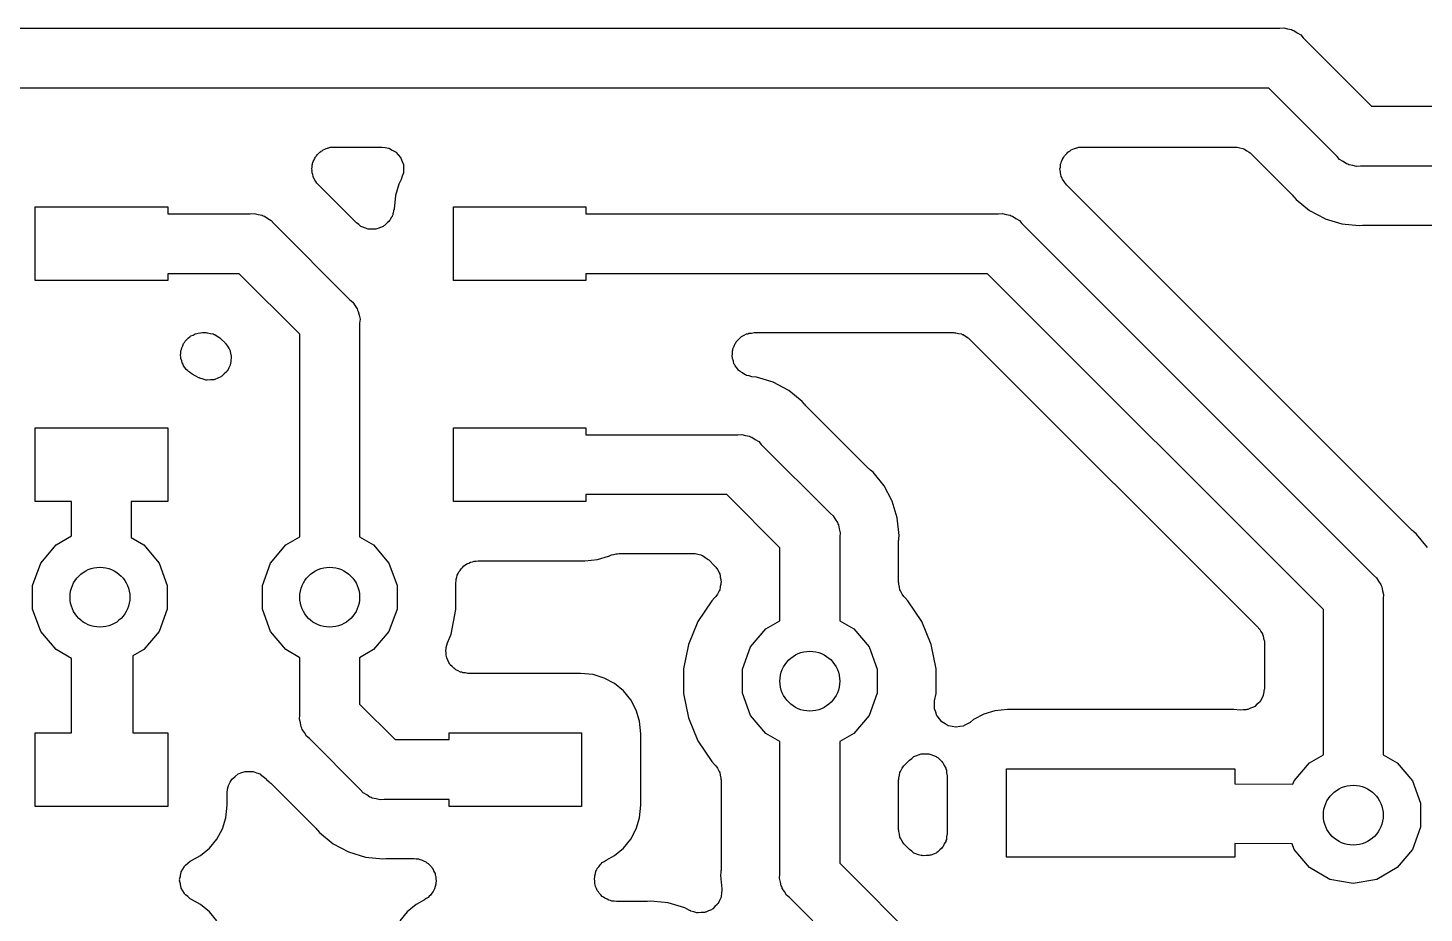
# Model space of a CAD drawing. Extents: x 91 to 190.2, y -113.9 to -59.9.
# Drawn here: x 145.71 to 155.19, y -79.56 to -73.55 of the extents above; entities that cross this region are included whole.
import ezdxf

# ---------------------------------------------------------------- set-up
doc = ezdxf.new("R2010")
doc.units = 0
doc.header["$MEASUREMENT"] = 0
doc.layers.add('BLACK', color=7, linetype='CONTINUOUS')

msp = doc.modelspace()

# ---------------------------------------------------------------- linework, layer by layer
at = {"layer": 'BLACK', "linetype": 'CONTINUOUS'}
for p, q in [((143.259, -73.5568), (154.211, -73.5568)), ((154.211, -73.5568), (154.238, -73.5545)), ((154.238, -73.5545), (154.264, -73.5614)), ((154.264, -73.5614), (154.291, -73.5661)), ((154.291, -73.5661), (154.298, -73.5706)), ((154.298, -73.5706), (154.307, -73.573)), ((154.307, -73.573), (154.329, -73.5885)), ((154.329, -73.5885), (154.353, -73.6019)), ((154.353, -73.6019), (154.37, -73.6226)), ((154.37, -73.6226), (154.834, -74.0868)), ((154.136, -73.9632), (143.334, -73.9632)), ((154.6, -74.4274), (154.136, -73.9632)), ((154.834, -74.0868), (156.267, -74.0868)), ((147.675, -74.4156), (147.684, -74.4078)), ((147.684, -74.4078), (147.692, -74.3983)), ((147.692, -74.3983), (147.699, -74.394)), ((147.699, -74.394), (147.703, -74.3907)), ((147.703, -74.3907), (147.708, -74.3884)), ((147.708, -74.3884), (147.715, -74.3825)), ((147.715, -74.3825), (147.726, -74.3784)), ((147.726, -74.3784), (147.737, -74.3722)), ((147.737, -74.3722), (147.745, -74.3708)), ((147.745, -74.3708), (147.75, -74.3687)), ((147.75, -74.3687), (147.755, -74.3682)), ((147.755, -74.3682), (147.764, -74.3652)), ((147.764, -74.3652), (147.776, -74.3653)), ((147.776, -74.3653), (147.788, -74.3632)), ((147.788, -74.3632), (148.114, -74.3632)), ((148.114, -74.3632), (148.137, -74.3673)), ((148.137, -74.3673), (148.16, -74.3706)), ((148.16, -74.3706), (148.162, -74.3718)), ((148.162, -74.3718), (148.165, -74.3722)), ((148.165, -74.3722), (148.185, -74.3841)), ((148.185, -74.3841), (148.206, -74.3952)), ((148.206, -74.3952), (148.208, -74.397)), ((148.208, -74.397), (148.21, -74.3983)), ((148.21, -74.3983), (148.225, -74.4164)), ((152.755, -74.4156), (152.764, -74.4078)), ((152.764, -74.4078), (152.772, -74.3983)), ((152.772, -74.3983), (152.779, -74.394)), ((152.779, -74.394), (152.783, -74.3907)), ((152.783, -74.3907), (152.788, -74.3884)), ((152.788, -74.3884), (152.795, -74.3825)), ((152.795, -74.3825), (152.806, -74.3784)), ((152.806, -74.3784), (152.817, -74.3722)), ((152.817, -74.3722), (152.825, -74.3708)), ((152.825, -74.3708), (152.83, -74.3687)), ((152.83, -74.3687), (152.835, -74.3682)), ((152.835, -74.3682), (152.844, -74.3652)), ((152.844, -74.3652), (152.856, -74.3653)), ((152.856, -74.3653), (152.868, -74.3632)), ((152.868, -74.3632), (153.908, -74.3632)), ((153.908, -74.3632), (153.915, -74.3643)), ((153.915, -74.3643), (153.921, -74.3638)), ((153.921, -74.3638), (153.94, -74.3688)), ((153.94, -74.3688), (153.959, -74.3722)), ((153.959, -74.3722), (153.965, -74.3755)), ((153.965, -74.3755), (153.971, -74.3773)), ((153.971, -74.3773), (153.987, -74.3885)), ((153.987, -74.3885), (154.004, -74.3983)), ((154.004, -74.3983), (154.009, -74.4033)), ((154.009, -74.4033), (154.014, -74.4071)), ((154.014, -74.4071), (154.297, -74.6904)), ((147.638, -74.5116), (147.641, -74.4995)), ((147.641, -74.4872), (147.643, -74.4797)), ((147.641, -74.4995), (147.641, -74.4872)), ((147.643, -74.4797), (147.644, -74.4748)), ((147.644, -74.4748), (147.646, -74.4694)), ((147.646, -74.4694), (147.648, -74.4604)), ((147.648, -74.4604), (147.654, -74.4498)), ((147.654, -74.4498), (147.659, -74.4382)), ((147.659, -74.4382), (147.664, -74.4318)), ((147.664, -74.4318), (147.666, -74.4275)), ((147.666, -74.4275), (147.67, -74.4236)), ((147.67, -74.4236), (147.675, -74.4156)), ((148.225, -74.4164), (148.241, -74.434)), ((148.241, -74.434), (148.242, -74.4363)), ((148.242, -74.4363), (148.244, -74.4382)), ((148.244, -74.4382), (148.252, -74.4604)), ((148.252, -74.4604), (148.26, -74.4823)), ((148.26, -74.4823), (148.26, -74.4848)), ((148.26, -74.4848), (148.261, -74.4872)), ((148.261, -74.4872), (148.261, -74.5108)), ((152.718, -74.5117), (152.721, -74.4995)), ((152.721, -74.4872), (152.723, -74.4797)), ((152.721, -74.4995), (152.721, -74.4872)), ((152.723, -74.4797), (152.724, -74.4748)), ((152.724, -74.4748), (152.726, -74.4695)), ((152.726, -74.4695), (152.728, -74.4605)), ((152.728, -74.4605), (152.734, -74.4498)), ((152.734, -74.4498), (152.739, -74.4382)), ((152.739, -74.4382), (152.744, -74.4318)), ((152.744, -74.4318), (152.746, -74.4275)), ((152.746, -74.4275), (152.75, -74.4237)), ((152.75, -74.4237), (152.755, -74.4156)), ((154.617, -74.4481), (154.6, -74.4274)), ((154.641, -74.4615), (154.617, -74.4481)), ((154.663, -74.477), (154.641, -74.4615)), ((154.672, -74.4794), (154.663, -74.477)), ((154.679, -74.4839), (154.672, -74.4794)), ((154.706, -74.4886), (154.679, -74.4839)), ((154.732, -74.4955), (154.706, -74.4886)), ((154.759, -74.4932), (154.732, -74.4955)), ((158, -74.4932), (154.759, -74.4932)), ((147.64, -74.5203), (147.638, -74.5116)), ((147.639, -74.5267), (147.64, -74.5203)), ((147.641, -74.5319), (147.639, -74.5267)), ((147.641, -74.5392), (147.641, -74.5319)), ((147.645, -74.5508), (147.641, -74.5392)), ((147.647, -74.563), (147.645, -74.5508)), ((147.651, -74.5702), (147.647, -74.563)), ((147.653, -74.577), (147.651, -74.5702)), ((147.656, -74.5819), (147.653, -74.577)), ((147.659, -74.5882), (147.656, -74.5819)), ((147.666, -74.5977), (147.659, -74.5882)), ((147.673, -74.6084), (147.666, -74.5977)), ((148.246, -74.5839), (148.229, -74.6162)), ((148.253, -74.5614), (148.246, -74.5839)), ((148.261, -74.5392), (148.253, -74.5614)), ((148.261, -74.5108), (148.262, -74.5344)), ((148.262, -74.5344), (148.261, -74.5368)), ((148.261, -74.5368), (148.261, -74.5392)), ((152.72, -74.5203), (152.718, -74.5117)), ((152.719, -74.5267), (152.72, -74.5203)), ((152.721, -74.5319), (152.719, -74.5267)), ((152.721, -74.5392), (152.721, -74.5319)), ((152.725, -74.5509), (152.721, -74.5392)), ((152.727, -74.5631), (152.725, -74.5509)), ((152.731, -74.5702), (152.727, -74.5631)), ((152.733, -74.577), (152.731, -74.5702)), ((152.736, -74.5819), (152.733, -74.577)), ((152.739, -74.5882), (152.736, -74.5819)), ((152.746, -74.5977), (152.739, -74.5882)), ((152.753, -74.6084), (152.746, -74.5977)), ((147.673, -74.6088), (147.673, -74.6084)), ((147.678, -74.6136), (147.673, -74.6088)), ((147.683, -74.6196), (147.678, -74.6136)), ((147.941, -74.8782), (147.683, -74.6196)), ((148.206, -74.6916), (148.197, -74.7847)), ((148.229, -74.6162), (148.206, -74.6916)), ((152.753, -74.6088), (152.753, -74.6084)), ((152.758, -74.6136), (152.753, -74.6088)), ((152.763, -74.6196), (152.758, -74.6136)), ((155.11, -76.9673), (152.763, -74.6196)), ((154.297, -74.6904), (154.302, -74.6964)), ((154.302, -74.6964), (154.307, -74.7013)), ((145.76, -75.27), (145.76, -74.77)), ((145.76, -74.77), (146.66, -74.77)), ((146.66, -74.77), (146.66, -74.8168)), ((148.197, -74.7847), (148.194, -74.7956)), ((148.6, -75.27), (148.6, -74.77)), ((148.6, -74.77), (149.5, -74.77)), ((149.5, -74.77), (149.5, -74.8168)), ((154.307, -74.7013), (154.321, -74.7186)), ((154.321, -74.7186), (154.413, -74.794)), ((146.66, -74.8168), (147.221, -74.8168)), ((147.221, -74.8168), (147.248, -74.8145)), ((147.248, -74.8145), (147.274, -74.8214)), ((147.274, -74.8214), (147.301, -74.8261)), ((147.301, -74.8261), (147.308, -74.8306)), ((147.308, -74.8306), (147.317, -74.833)), ((147.317, -74.833), (147.339, -74.8485)), ((147.339, -74.8485), (147.363, -74.8619)), ((147.363, -74.8619), (147.38, -74.8826)), ((147.38, -74.8826), (147.897, -75.4001)), ((147.957, -74.8895), (147.941, -74.8782)), ((148.147, -74.8812), (148.133, -74.895)), ((148.151, -74.8783), (148.147, -74.8812)), ((148.152, -74.8772), (148.151, -74.8783)), ((148.153, -74.8766), (148.152, -74.8772)), ((148.162, -74.8686), (148.153, -74.8766)), ((148.166, -74.8629), (148.162, -74.8686)), ((148.17, -74.8582), (148.166, -74.8629)), ((148.178, -74.8409), (148.17, -74.8582)), ((148.183, -74.8349), (148.178, -74.8409)), ((148.188, -74.8235), (148.183, -74.8319)), ((148.183, -74.8319), (148.183, -74.8349)), ((148.189, -74.817), (148.188, -74.8235)), ((148.192, -74.811), (148.189, -74.817)), ((148.194, -74.7956), (148.192, -74.811)), ((149.5, -74.8168), (152.301, -74.8168)), ((152.301, -74.8168), (152.328, -74.8145)), ((152.328, -74.8145), (152.354, -74.8214)), ((152.354, -74.8214), (152.381, -74.8261)), ((152.381, -74.8261), (152.388, -74.8306)), ((152.388, -74.8306), (152.397, -74.833)), ((152.397, -74.833), (152.419, -74.8485)), ((152.419, -74.8485), (152.443, -74.8619)), ((152.443, -74.8619), (152.46, -74.8826)), ((152.46, -74.8826), (154.847, -77.27)), ((154.413, -74.794), (154.517, -74.8492)), ((154.517, -74.8492), (154.517, -74.8492)), ((154.517, -74.8492), (154.518, -74.85)), ((154.518, -74.85), (154.632, -74.8845)), ((154.632, -74.8845), (154.75, -74.8961)), ((147.959, -74.8905), (147.957, -74.8895)), ((147.96, -74.8919), (147.959, -74.8905)), ((147.961, -74.8923), (147.96, -74.8919)), ((147.972, -74.9021), (147.961, -74.8923)), ((147.979, -74.9043), (147.972, -74.9021)), ((147.984, -74.9081), (147.979, -74.9043)), ((148.003, -74.9132), (147.984, -74.9081)), ((148.021, -74.9199), (148.003, -74.9132)), ((148.028, -74.9199), (148.021, -74.9199)), ((148.034, -74.9216), (148.028, -74.9199)), ((148.054, -74.9199), (148.034, -74.9216)), ((148.073, -74.9199), (148.054, -74.9199)), ((148.08, -74.9176), (148.073, -74.9199)), ((148.086, -74.917), (148.08, -74.9176)), ((148.104, -74.9088), (148.086, -74.917)), ((148.122, -74.9021), (148.104, -74.9088)), ((148.127, -74.8978), (148.122, -74.9021)), ((148.133, -74.895), (148.127, -74.8978)), ((154.75, -74.8961), (154.772, -74.8939)), ((154.772, -74.8939), (154.78, -74.8945)), ((154.78, -74.8945), (154.787, -74.8932)), ((154.787, -74.8932), (156.433, -74.8932)), ((147.146, -75.2232), (146.66, -75.2232)), ((146.66, -75.2232), (146.66, -75.27)), ((147.557, -75.6342), (147.146, -75.2232)), ((152.226, -75.2232), (149.5, -75.2232)), ((149.5, -75.2232), (149.5, -75.27)), ((154.507, -77.5042), (152.226, -75.2232)), ((146.66, -75.27), (145.76, -75.27)), ((149.5, -75.27), (148.6, -75.27)), ((147.897, -75.4001), (147.918, -75.4174)), ((147.918, -75.4174), (147.932, -75.4407)), ((147.932, -75.4407), (147.947, -75.4628)), ((147.947, -75.4628), (147.949, -75.4716)), ((147.949, -75.4716), (147.954, -75.4794)), ((147.954, -75.4794), (147.959, -75.506)), ((147.959, -75.506), (147.966, -75.532)), ((147.966, -75.532), (147.963, -75.5589)), ((146.81, -75.653), (146.818, -75.6458)), ((146.818, -75.6458), (146.833, -75.64)), ((146.833, -75.64), (146.846, -75.6322)), ((146.846, -75.6322), (146.857, -75.6304)), ((146.857, -75.6304), (146.866, -75.6264)), ((146.866, -75.6264), (146.882, -75.6259)), ((146.882, -75.6259), (146.897, -75.6232)), ((146.897, -75.6232), (146.918, -75.6232)), ((146.918, -75.6232), (146.925, -75.6243)), ((146.925, -75.6243), (146.931, -75.6238)), ((146.931, -75.6238), (146.95, -75.6288)), ((146.95, -75.6288), (146.969, -75.6322)), ((146.969, -75.6322), (146.975, -75.6355)), ((146.975, -75.6355), (146.981, -75.6373)), ((146.981, -75.6373), (146.997, -75.6485)), ((147.557, -77.0094), (147.557, -75.6342)), ((147.963, -75.5589), (147.963, -77.0094)), ((150.557, -75.6494), (150.574, -75.6416)), ((150.574, -75.6416), (150.591, -75.6322)), ((150.591, -75.6322), (150.598, -75.631)), ((150.598, -75.631), (150.605, -75.6279)), ((150.605, -75.6279), (150.623, -75.6265)), ((150.623, -75.6265), (150.642, -75.6232)), ((150.642, -75.6232), (151.998, -75.6232)), ((151.998, -75.6232), (152.005, -75.6243)), ((152.005, -75.6243), (152.011, -75.6238)), ((152.011, -75.6238), (152.03, -75.6288)), ((152.03, -75.6288), (152.049, -75.6322)), ((152.049, -75.6322), (152.055, -75.6355)), ((152.055, -75.6355), (152.061, -75.6373)), ((152.061, -75.6373), (152.077, -75.6485)), ((146.75, -75.7472), (146.753, -75.7371)), ((146.753, -75.7371), (146.755, -75.7265)), ((146.755, -75.7265), (146.762, -75.7128)), ((146.762, -75.7128), (146.767, -75.6982)), ((146.767, -75.6982), (146.774, -75.69)), ((146.774, -75.69), (146.779, -75.6806)), ((146.779, -75.6806), (146.791, -75.6702)), ((146.791, -75.6702), (146.801, -75.6583)), ((146.801, -75.6583), (146.81, -75.653)), ((146.997, -75.6485), (147.014, -75.6583)), ((147.014, -75.6583), (147.019, -75.6633)), ((147.019, -75.6633), (147.024, -75.6671)), ((147.024, -75.6671), (147.048, -75.6909)), ((147.048, -75.6909), (147.05, -75.6943)), ((147.05, -75.6943), (147.053, -75.6969)), ((147.053, -75.6969), (147.065, -75.7156)), ((147.065, -75.7156), (147.078, -75.7336)), ((147.078, -75.7336), (147.079, -75.7376)), ((147.079, -75.7376), (147.081, -75.7411)), ((147.081, -75.7411), (147.086, -75.7626)), ((150.494, -75.7472), (150.497, -75.7402)), ((150.497, -75.7402), (150.498, -75.7328)), ((150.498, -75.7328), (150.506, -75.7159)), ((150.506, -75.7159), (150.512, -75.6982)), ((150.512, -75.6982), (150.517, -75.6925)), ((150.517, -75.6925), (150.52, -75.6858)), ((150.52, -75.6858), (150.533, -75.6727)), ((150.533, -75.6727), (150.546, -75.6583)), ((150.546, -75.6583), (150.552, -75.6546)), ((150.552, -75.6546), (150.557, -75.6494)), ((152.077, -75.6485), (152.094, -75.6583)), ((152.094, -75.6583), (152.099, -75.6633)), ((152.099, -75.6633), (152.104, -75.6671)), ((152.104, -75.6671), (154.063, -77.6259)), ((146.747, -75.7781), (146.75, -75.7627)), ((146.75, -75.7886), (146.747, -75.7781)), ((146.75, -75.7627), (146.75, -75.7472)), ((146.75, -75.7992), (146.75, -75.7886)), ((146.755, -75.8139), (146.75, -75.7992)), ((146.758, -75.8291), (146.755, -75.8139)), ((146.764, -75.8382), (146.758, -75.8291)), ((147.087, -75.8358), (147.085, -75.8396)), ((147.086, -75.7626), (147.091, -75.7839)), ((147.089, -75.8139), (147.087, -75.8358)), ((147.092, -75.7921), (147.089, -75.8139)), ((147.091, -75.7839), (147.091, -75.788)), ((147.091, -75.788), (147.092, -75.7921)), ((150.492, -75.7846), (150.494, -75.7659)), ((150.494, -75.7918), (150.492, -75.7846)), ((150.494, -75.7659), (150.494, -75.7472)), ((150.494, -75.7992), (150.494, -75.7918)), ((150.501, -75.8169), (150.494, -75.7992)), ((150.505, -75.8351), (150.501, -75.8169)), ((150.51, -75.8412), (150.505, -75.8351)), ((146.767, -75.8482), (146.764, -75.8382)), ((146.777, -75.8601), (146.767, -75.8482)), ((146.786, -75.8733), (146.777, -75.8601)), ((146.794, -75.8799), (146.786, -75.8733)), ((146.801, -75.8881), (146.794, -75.8799)), ((146.814, -75.8959), (146.801, -75.8881)), ((146.827, -75.9055), (146.814, -75.8959)), ((146.871, -75.9293), (146.827, -75.9055)), ((146.875, -75.9306), (146.871, -75.9293)), ((146.878, -75.9329), (146.875, -75.9306)), ((147.021, -75.9244), (147.001, -75.9326)), ((147.024, -75.9216), (147.021, -75.9244)), ((147.028, -75.9199), (147.024, -75.9216)), ((147.043, -75.9043), (147.028, -75.9199)), ((147.06, -75.8896), (147.043, -75.9043)), ((147.062, -75.8859), (147.06, -75.8896)), ((147.065, -75.883), (147.062, -75.8859)), ((147.074, -75.8631), (147.065, -75.883)), ((147.084, -75.8437), (147.074, -75.8631)), ((147.085, -75.8396), (147.084, -75.8437)), ((150.512, -75.8482), (150.51, -75.8412)), ((150.524, -75.8626), (150.512, -75.8482)), ((150.535, -75.8781), (150.524, -75.8626)), ((150.541, -75.8824), (150.535, -75.8781)), ((150.546, -75.8881), (150.541, -75.8824)), ((150.562, -75.8975), (150.546, -75.8881)), ((150.577, -75.9084), (150.562, -75.8975)), ((150.584, -75.9104), (150.577, -75.9084)), ((150.591, -75.9142), (150.584, -75.9104)), ((150.609, -75.9174), (150.591, -75.9142)), ((150.627, -75.9225), (150.609, -75.9174)), ((150.658, -75.9255), (150.627, -75.9225)), ((150.772, -75.96), (150.658, -75.9255)), ((146.9, -75.9386), (146.878, -75.9329)), ((146.921, -75.9455), (146.9, -75.9386)), ((146.925, -75.9453), (146.921, -75.9455)), ((146.929, -75.9464), (146.925, -75.9453)), ((146.951, -75.9445), (146.929, -75.9464)), ((146.973, -75.9438), (146.951, -75.9445)), ((146.977, -75.9422), (146.973, -75.9438)), ((146.981, -75.9419), (146.977, -75.9422)), ((147.001, -75.9326), (146.981, -75.9419)), ((150.877, -76.016), (150.772, -75.96)), ((150.969, -76.0914), (150.877, -76.016)), ((150.983, -76.1087), (150.969, -76.0914)), ((150.988, -76.1136), (150.983, -76.1087)), ((150.993, -76.1196), (150.988, -76.1136)), ((151.42, -76.5473), (150.993, -76.1196)), ((145.76, -76.77), (145.76, -76.27)), ((145.76, -76.27), (146.66, -76.27)), ((146.66, -76.27), (146.66, -76.77)), ((148.6, -76.77), (148.6, -76.27)), ((148.6, -76.27), (149.5, -76.27)), ((149.5, -76.27), (149.5, -76.3168)), ((149.5, -76.3168), (150.531, -76.3168)), ((150.531, -76.3168), (150.558, -76.3145)), ((150.558, -76.3145), (150.584, -76.3214)), ((150.584, -76.3214), (150.611, -76.3261)), ((150.611, -76.3261), (150.618, -76.3306)), ((150.618, -76.3306), (150.627, -76.333)), ((150.627, -76.333), (150.649, -76.3485)), ((150.649, -76.3485), (150.673, -76.3619)), ((150.673, -76.3619), (150.69, -76.3826)), ((150.69, -76.3826), (151.157, -76.85)), ((151.426, -76.5516), (151.42, -76.5473)), ((151.431, -76.5572), (151.426, -76.5516)), ((151.449, -76.5714), (151.431, -76.5572)), ((151.524, -76.6633), (151.449, -76.5714)), ((151.577, -76.763), (151.524, -76.6633)), ((146.007, -76.77), (145.76, -76.77)), ((146.007, -77.0036), (146.007, -76.77)), ((146.66, -76.77), (146.413, -76.77)), ((146.413, -76.77), (146.413, -77.0152)), ((149.5, -76.77), (148.6, -76.77)), ((150.456, -76.7232), (149.5, -76.7232)), ((149.5, -76.7232), (149.5, -76.77)), ((150.817, -77.0842), (150.456, -76.7232)), ((151.58, -76.768), (151.577, -76.763)), ((151.577, -76.763), (151.577, -76.763)), ((151.614, -76.8817), (151.58, -76.768)), ((151.157, -76.85), (151.178, -76.8674)), ((151.178, -76.8674), (151.192, -76.8907)), ((151.192, -76.8907), (151.207, -76.9128)), ((151.207, -76.9128), (151.209, -76.9216)), ((151.209, -76.9216), (151.214, -76.9294)), ((151.214, -76.9294), (151.219, -76.956)), ((151.219, -76.956), (151.226, -76.982)), ((151.626, -77), (151.614, -76.8817)), ((155.116, -76.9716), (155.11, -76.9673)), ((155.121, -76.9772), (155.116, -76.9716)), ((145.798, -77.1879), (145.902, -77.0644)), ((145.902, -77.0644), (146.007, -77.0036)), ((146.413, -77.0152), (146.498, -77.0644)), ((146.498, -77.0644), (146.602, -77.1879)), ((147.358, -77.1879), (147.462, -77.0644)), ((147.462, -77.0644), (147.557, -77.0094)), ((147.963, -77.0094), (148.058, -77.0644)), ((148.058, -77.0644), (148.162, -77.1879)), ((151.226, -76.982), (151.223, -77.0089)), ((151.223, -77.0089), (151.223, -77.5794)), ((151.623, -77.037), (151.624, -77.0297)), ((151.623, -77.3188), (151.623, -77.037)), ((151.624, -77.0223), (151.626, -77)), ((151.624, -77.0297), (151.624, -77.0223)), ((155.139, -76.9914), (155.121, -76.9772)), ((155.214, -77.0833), (155.139, -76.9914)), ((149.578, -77.1642), (149.654, -77.1413)), ((149.654, -77.1413), (149.655, -77.1409)), ((149.655, -77.1409), (149.665, -77.1376)), ((149.665, -77.1376), (149.674, -77.1322)), ((149.674, -77.1322), (149.689, -77.1295)), ((149.689, -77.1295), (149.704, -77.1247)), ((149.704, -77.1247), (149.715, -77.1251)), ((149.715, -77.1251), (149.725, -77.1232)), ((149.725, -77.1232), (150.228, -77.1232)), ((150.228, -77.1232), (150.235, -77.1243)), ((150.235, -77.1243), (150.241, -77.1238)), ((150.241, -77.1238), (150.26, -77.1288)), ((150.26, -77.1288), (150.279, -77.1322)), ((150.279, -77.1322), (150.285, -77.1355)), ((150.285, -77.1355), (150.291, -77.1373)), ((150.291, -77.1373), (150.307, -77.1485)), ((150.307, -77.1485), (150.324, -77.1583)), ((150.324, -77.1583), (150.329, -77.1633)), ((150.817, -77.5794), (150.817, -77.0842)), ((145.743, -77.3394), (145.798, -77.1879)), ((146.602, -77.1879), (146.657, -77.3394)), ((147.303, -77.3394), (147.358, -77.1879)), ((148.162, -77.1879), (148.217, -77.3394)), ((148.633, -77.26), (148.637, -77.2477)), ((148.637, -77.2477), (148.646, -77.2376)), ((148.646, -77.2376), (148.652, -77.2262)), ((148.652, -77.2262), (148.662, -77.2178)), ((148.662, -77.2178), (148.671, -77.2078)), ((148.671, -77.2078), (148.682, -77.2012)), ((148.682, -77.2012), (148.692, -77.1928)), ((148.692, -77.1928), (148.705, -77.1883)), ((148.705, -77.1883), (148.716, -77.1817)), ((148.716, -77.1817), (148.729, -77.1794)), ((148.729, -77.1794), (148.741, -77.1749)), ((148.741, -77.1749), (148.754, -77.1749)), ((148.754, -77.1749), (148.767, -77.1727)), ((148.767, -77.1727), (149.493, -77.1727)), ((149.493, -77.1727), (149.578, -77.1642)), ((150.329, -77.1633), (150.334, -77.1671)), ((150.334, -77.1671), (150.373, -77.2059)), ((150.373, -77.2059), (150.377, -77.2113)), ((150.377, -77.2113), (150.382, -77.2156)), ((150.382, -77.2156), (150.392, -77.2325)), ((150.392, -77.2325), (150.403, -77.2486)), ((150.403, -77.2486), (150.404, -77.255)), ((150.404, -77.255), (150.408, -77.2607)), ((145.743, -77.5006), (145.743, -77.3394)), ((146.657, -77.3394), (146.657, -77.5006)), ((147.303, -77.5006), (147.303, -77.3394)), ((148.217, -77.3394), (148.217, -77.5006)), ((148.617, -77.3227), (148.619, -77.3097)), ((148.617, -77.5044), (148.617, -77.3227)), ((148.619, -77.2966), (148.624, -77.2843)), ((148.619, -77.3097), (148.619, -77.2966)), ((148.624, -77.2843), (148.626, -77.2714)), ((148.626, -77.2714), (148.633, -77.26)), ((150.408, -77.2607), (150.411, -77.2781)), ((150.411, -77.3526), (150.408, -77.3701)), ((150.411, -77.2781), (150.412, -77.28)), ((150.412, -77.3508), (150.411, -77.3526)), ((150.412, -77.28), (150.412, -77.2829)), ((150.412, -77.2829), (150.416, -77.2989)), ((150.416, -77.3319), (150.412, -77.3479)), ((150.412, -77.3479), (150.412, -77.3508)), ((150.416, -77.2989), (150.416, -77.3055)), ((150.416, -77.3055), (150.417, -77.312)), ((150.417, -77.3188), (150.416, -77.3253)), ((150.416, -77.3253), (150.416, -77.3319)), ((150.417, -77.312), (150.417, -77.3188)), ((151.624, -77.3253), (151.623, -77.3188)), ((151.624, -77.3319), (151.624, -77.3253)), ((151.629, -77.3508), (151.624, -77.3319)), ((151.632, -77.3701), (151.629, -77.3508)), ((154.847, -77.27), (154.868, -77.2874)), ((154.868, -77.2874), (154.882, -77.3107)), ((154.882, -77.3107), (154.897, -77.3328)), ((154.897, -77.3328), (154.899, -77.3416)), ((154.899, -77.3416), (154.904, -77.3494)), ((154.904, -77.3494), (154.909, -77.376)), ((150.354, -77.4436), (150.26, -77.584)), ((150.373, -77.4249), (150.354, -77.4436)), ((150.377, -77.4195), (150.373, -77.4249)), ((150.382, -77.4152), (150.377, -77.4195)), ((150.392, -77.3982), (150.382, -77.4152)), ((150.403, -77.3822), (150.392, -77.3982)), ((150.404, -77.3758), (150.403, -77.3822)), ((150.408, -77.3701), (150.404, -77.3758)), ((151.636, -77.3758), (151.632, -77.3701)), ((151.637, -77.3822), (151.636, -77.3758)), ((151.648, -77.3982), (151.637, -77.3822)), ((151.658, -77.4152), (151.648, -77.3982)), ((151.663, -77.4195), (151.658, -77.4152)), ((151.667, -77.4249), (151.663, -77.4195)), ((151.686, -77.4436), (151.667, -77.4249)), ((151.78, -77.584), (151.686, -77.4436)), ((154.909, -77.376), (154.916, -77.402)), ((154.916, -77.402), (154.913, -77.4289)), ((154.913, -77.4289), (154.913, -78.4894)), ((145.798, -77.6521), (145.743, -77.5006)), ((146.657, -77.5006), (146.602, -77.6521)), ((147.358, -77.6521), (147.303, -77.5006)), ((148.217, -77.5006), (148.162, -77.6521)), ((148.584, -77.67), (148.617, -77.5044)), ((154.507, -78.4894), (154.507, -77.5042)), ((150.26, -77.584), (150.196, -77.74)), ((150.618, -77.7579), (150.722, -77.6344)), ((150.722, -77.6344), (150.817, -77.5794)), ((151.223, -77.5794), (151.318, -77.6344)), ((151.318, -77.6344), (151.422, -77.7579)), ((151.844, -77.74), (151.78, -77.584)), ((154.063, -77.6259), (154.067, -77.6313)), ((154.067, -77.6313), (154.072, -77.6356)), ((154.072, -77.6356), (154.082, -77.6525)), ((145.902, -77.7756), (145.798, -77.6521)), ((146.602, -77.6521), (146.498, -77.7756)), ((147.462, -77.7756), (147.358, -77.6521)), ((148.162, -77.6521), (148.058, -77.7756)), ((148.556, -77.7459), (148.559, -77.7299)), ((148.559, -77.7299), (148.584, -77.67)), ((154.082, -77.6525), (154.093, -77.6686)), ((154.093, -77.6686), (154.094, -77.675)), ((154.094, -77.675), (154.098, -77.6807)), ((154.098, -77.6807), (154.101, -77.7)), ((154.101, -77.7), (154.106, -77.7189)), ((154.106, -77.7189), (154.106, -77.7255)), ((154.106, -77.7255), (154.107, -77.732)), ((146.007, -77.8364), (145.902, -77.7756)), ((146.498, -77.7756), (146.423, -77.8191)), ((146.423, -77.8191), (146.423, -78.34)), ((147.557, -77.8306), (147.462, -77.7756)), ((148.058, -77.7756), (147.963, -77.8306)), ((148.548, -77.7808), (148.55, -77.7712)), ((148.55, -77.797), (148.548, -77.7808)), ((148.55, -77.7613), (148.556, -77.7459)), ((148.55, -77.7712), (148.55, -77.7613)), ((148.55, -77.8134), (148.55, -77.797)), ((148.554, -77.8227), (148.55, -77.8134)), ((148.555, -77.8324), (148.554, -77.8227)), ((150.196, -77.74), (150.163, -77.9056)), ((150.563, -77.9094), (150.618, -77.7579)), ((151.422, -77.7579), (151.477, -77.9094)), ((151.877, -77.9056), (151.844, -77.74)), ((154.107, -77.732), (154.107, -78.0374)), ((146.007, -78.34), (146.007, -77.8364)), ((147.557, -78.2211), (147.557, -77.8306)), ((147.963, -77.8306), (147.963, -78.1458)), ((148.563, -77.847), (148.555, -77.8324)), ((148.568, -77.8623), (148.563, -77.847)), ((148.574, -77.8699), (148.568, -77.8623)), ((148.579, -77.8787), (148.574, -77.8699)), ((148.591, -77.8897), (148.579, -77.8787)), ((148.602, -77.9022), (148.591, -77.8897)), ((148.61, -77.9072), (148.602, -77.9022)), ((148.617, -77.9138), (148.61, -77.9072)), ((148.633, -77.9201), (148.617, -77.9138)), ((148.647, -77.9283), (148.633, -77.9201)), ((150.163, -77.9056), (150.163, -78.0744)), ((150.563, -78.0706), (150.563, -77.9094)), ((151.477, -77.9094), (151.477, -78.0706)), ((151.877, -78.0744), (151.877, -77.9056)), ((148.656, -77.93), (148.647, -77.9283)), ((148.666, -77.9338), (148.656, -77.93)), ((148.682, -77.9345), (148.666, -77.9338)), ((148.698, -77.9373), (148.682, -77.9345)), ((149.463, -77.9373), (148.698, -77.9373)), ((149.548, -77.9458), (149.463, -77.9373)), ((149.624, -77.9687), (149.548, -77.9458)), ((149.693, -78.0058), (149.624, -77.9687)), ((149.754, -78.0558), (149.693, -78.0058)), ((149.804, -78.1167), (149.754, -78.0558)), ((150.163, -78.0744), (150.196, -78.24)), ((150.618, -78.2221), (150.563, -78.0706)), ((151.477, -78.0706), (151.422, -78.2221)), ((151.867, -78.1237), (151.877, -78.0744)), ((154.088, -78.1064), (154.079, -78.1248)), ((154.098, -78.0887), (154.088, -78.1064)), ((154.099, -78.0831), (154.098, -78.0887)), ((154.101, -78.0778), (154.099, -78.0831)), ((154.103, -78.0575), (154.101, -78.0778)), ((154.107, -78.0374), (154.103, -78.0575)), ((147.963, -78.1458), (148.204, -78.3868)), ((149.841, -78.1862), (149.804, -78.1167)), ((149.864, -78.2616), (149.841, -78.1862)), ((151.866, -78.1757), (151.867, -78.1505)), ((151.867, -78.1765), (151.866, -78.1757)), ((151.867, -78.1245), (151.867, -78.1237)), ((151.867, -78.1253), (151.867, -78.1245)), ((151.867, -78.1505), (151.867, -78.1253)), ((151.867, -78.1774), (151.867, -78.1765)), ((151.875, -78.2012), (151.867, -78.1774)), ((151.883, -78.2251), (151.875, -78.2012)), ((152.277, -78.1908), (152.201, -78.2137)), ((152.362, -78.1823), (152.277, -78.1908)), ((153.898, -78.1823), (152.362, -78.1823)), ((153.942, -78.1867), (153.898, -78.1823)), ((153.962, -78.1852), (153.942, -78.1867)), ((153.983, -78.1852), (153.962, -78.1852)), ((153.988, -78.1832), (153.983, -78.1852)), ((153.994, -78.1827), (153.988, -78.1832)), ((154.013, -78.1743), (153.994, -78.1827)), ((154.032, -78.1673), (154.013, -78.1743)), ((154.036, -78.1636), (154.032, -78.1673)), ((154.041, -78.1612), (154.036, -78.1636)), ((154.056, -78.147), (154.041, -78.1612)), ((154.072, -78.1339), (154.056, -78.147)), ((154.075, -78.1289), (154.072, -78.1339)), ((154.079, -78.1248), (154.075, -78.1289)), ((147.554, -78.248), (147.557, -78.2211)), ((147.561, -78.274), (147.554, -78.248)), ((147.566, -78.3006), (147.561, -78.274)), ((147.571, -78.3084), (147.566, -78.3006)), ((149.873, -78.3474), (149.864, -78.2616)), ((150.196, -78.24), (150.26, -78.396)), ((150.722, -78.3456), (150.618, -78.2221)), ((151.422, -78.2221), (151.318, -78.3456)), ((151.884, -78.2257), (151.883, -78.2251)), ((151.884, -78.2265), (151.884, -78.2257)), ((151.9, -78.246), (151.884, -78.2265)), ((151.916, -78.2657), (151.9, -78.246)), ((151.916, -78.2661), (151.916, -78.2657)), ((151.917, -78.2668), (151.916, -78.2661)), ((151.939, -78.2796), (151.917, -78.2668)), ((151.96, -78.2927), (151.939, -78.2796)), ((151.961, -78.2929), (151.96, -78.2927)), ((151.962, -78.2933), (151.961, -78.2929)), ((151.987, -78.298), (151.962, -78.2933)), ((152.011, -78.3029), (151.987, -78.298)), ((152.038, -78.2988), (152.013, -78.3029)), ((152.063, -78.295), (152.038, -78.2988)), ((152.064, -78.2944), (152.063, -78.2946)), ((152.063, -78.2946), (152.063, -78.295)), ((152.086, -78.282), (152.064, -78.2944)), ((152.108, -78.2699), (152.086, -78.282)), ((152.109, -78.2693), (152.108, -78.2699)), ((152.11, -78.2689), (152.109, -78.2693)), ((152.132, -78.2508), (152.11, -78.2689)), ((152.201, -78.2137), (152.132, -78.2508)), ((145.76, -78.84), (145.76, -78.34)), ((145.76, -78.34), (146.007, -78.34)), ((146.423, -78.34), (146.66, -78.34)), ((146.66, -78.34), (146.66, -78.84)), ((147.573, -78.3172), (147.571, -78.3084)), ((147.588, -78.3393), (147.573, -78.3172)), ((147.602, -78.3626), (147.588, -78.3393)), ((147.623, -78.38), (147.602, -78.3626)), ((147.97, -78.7274), (147.623, -78.38)), ((148.204, -78.3868), (148.57, -78.3868)), ((148.57, -78.3868), (148.57, -78.34)), ((148.57, -78.34), (149.47, -78.34)), ((149.47, -78.34), (149.47, -78.84)), ((149.873, -78.8326), (149.873, -78.3474)), ((150.817, -78.4006), (150.722, -78.3456)), ((151.318, -78.3456), (151.223, -78.4006)), ((152.012, -78.3028), (152.011, -78.3029)), ((152.013, -78.3029), (152.012, -78.3028)), ((150.26, -78.396), (150.354, -78.5364)), ((150.817, -79.3011), (150.817, -78.4006)), ((151.223, -78.4006), (151.223, -79.2258)), ((151.758, -78.491), (151.776, -78.4843)), ((151.776, -78.4843), (151.783, -78.4843)), ((151.783, -78.4843), (151.789, -78.4826)), ((151.789, -78.4826), (151.809, -78.4843)), ((151.809, -78.4843), (151.828, -78.4843)), ((151.828, -78.4843), (151.835, -78.4866)), ((151.835, -78.4866), (151.841, -78.4872)), ((151.841, -78.4872), (151.859, -78.4954)), ((154.412, -78.5444), (154.507, -78.4894)), ((154.913, -78.4894), (155.008, -78.5444)), ((150.354, -78.5364), (150.373, -78.5551)), ((150.373, -78.5551), (150.377, -78.5605)), ((150.377, -78.5605), (150.382, -78.5648)), ((150.382, -78.5648), (150.392, -78.5817)), ((150.392, -78.5817), (150.403, -78.5978)), ((151.637, -78.5978), (151.648, -78.5817)), ((151.648, -78.5817), (151.658, -78.5648)), ((151.658, -78.5648), (151.663, -78.5605)), ((151.663, -78.5605), (151.667, -78.5551)), ((151.667, -78.5551), (151.696, -78.526)), ((151.696, -78.526), (151.712, -78.5147)), ((151.712, -78.5147), (151.727, -78.5022)), ((151.727, -78.5022), (151.734, -78.4999)), ((151.734, -78.4999), (151.739, -78.4961)), ((151.739, -78.4961), (151.758, -78.491)), ((151.859, -78.4954), (151.877, -78.5022)), ((151.877, -78.5022), (151.882, -78.5064)), ((151.882, -78.5064), (151.888, -78.5092)), ((151.888, -78.5092), (151.902, -78.523)), ((151.902, -78.523), (151.917, -78.5356)), ((151.917, -78.5356), (151.921, -78.5414)), ((151.921, -78.5414), (151.925, -78.546)), ((151.925, -78.546), (151.933, -78.5638)), ((151.933, -78.5638), (151.943, -78.5808)), ((151.943, -78.5808), (151.944, -78.5873)), ((152.355, -79.185), (152.355, -78.585)), ((152.355, -78.585), (153.905, -78.585)), ((153.905, -78.585), (153.905, -78.6867)), ((154.308, -78.6679), (154.412, -78.5444)), ((155.008, -78.5444), (155.112, -78.6679)), ((147.072, -78.6975), (147.085, -78.6758)), ((147.085, -78.6758), (147.098, -78.6539)), ((147.098, -78.6534), (147.099, -78.6527)), ((147.098, -78.6539), (147.098, -78.6534)), ((147.099, -78.6527), (147.118, -78.6367)), ((147.118, -78.6367), (147.138, -78.6204)), ((147.138, -78.6202), (147.139, -78.6196)), ((147.138, -78.6204), (147.138, -78.6202)), ((147.139, -78.6196), (147.163, -78.6113)), ((147.163, -78.6113), (147.187, -78.6026)), ((147.187, -78.6026), (147.188, -78.6023)), ((147.187, -78.6026), (147.187, -78.6026)), ((147.188, -78.6023), (147.213, -78.6026)), ((147.213, -78.6026), (147.239, -78.6026)), ((147.239, -78.6026), (147.239, -78.6029)), ((147.239, -78.6029), (147.24, -78.6029)), ((147.24, -78.6029), (147.264, -78.6118)), ((147.264, -78.6118), (147.288, -78.6204)), ((147.288, -78.6204), (147.288, -78.621)), ((147.288, -78.621), (147.289, -78.6213)), ((147.289, -78.6213), (147.308, -78.6377)), ((147.308, -78.6377), (147.328, -78.6539)), ((147.328, -78.6539), (147.328, -78.6546)), ((147.328, -78.6546), (147.329, -78.6552)), ((147.329, -78.6552), (147.331, -78.6586)), ((147.331, -78.6586), (147.349, -78.6728)), ((147.349, -78.6728), (147.354, -78.6784)), ((147.354, -78.6784), (147.36, -78.6827)), ((150.403, -78.5978), (150.404, -78.6042)), ((150.404, -78.6042), (150.408, -78.6099)), ((150.408, -78.6099), (150.411, -78.6292)), ((150.411, -78.6292), (150.416, -78.6481)), ((150.416, -78.6481), (150.416, -78.6547)), ((150.416, -78.6547), (150.417, -78.6612)), ((150.417, -78.6612), (150.417, -79.273)), ((151.623, -78.6612), (151.624, -78.6547)), ((151.623, -78.998), (151.623, -78.6612)), ((151.624, -78.6481), (151.629, -78.6292)), ((151.624, -78.6547), (151.624, -78.6481)), ((151.629, -78.6292), (151.632, -78.6099)), ((151.632, -78.6099), (151.636, -78.6042)), ((151.636, -78.6042), (151.637, -78.5978)), ((151.944, -78.5873), (151.947, -78.5932)), ((151.947, -78.5932), (151.949, -78.6128)), ((151.949, -78.6128), (151.952, -78.6321)), ((151.952, -78.6321), (151.952, -79.0272)), ((154.3, -78.6892), (154.308, -78.6679)), ((155.112, -78.6679), (155.167, -78.8194)), ((147.063, -78.7487), (147.067, -78.7239)), ((147.063, -78.7495), (147.063, -78.7487)), ((147.063, -78.7503), (147.063, -78.7495)), ((147.063, -78.8326), (147.063, -78.7503)), ((147.067, -78.7239), (147.072, -78.699)), ((147.072, -78.6983), (147.072, -78.6975)), ((147.072, -78.699), (147.072, -78.6983)), ((147.36, -78.6827), (147.667, -78.9904)), ((147.987, -78.7481), (147.97, -78.7274)), ((148.011, -78.7615), (147.987, -78.7481)), ((148.033, -78.777), (148.011, -78.7615)), ((153.905, -78.6867), (154.3, -78.6892)), ((146.66, -78.84), (145.76, -78.84)), ((147.054, -78.9184), (147.063, -78.8326)), ((148.042, -78.7794), (148.033, -78.777)), ((148.049, -78.7839), (148.042, -78.7794)), ((148.076, -78.7886), (148.049, -78.7839)), ((148.102, -78.7955), (148.076, -78.7886)), ((148.129, -78.7932), (148.102, -78.7955)), ((148.57, -78.7932), (148.129, -78.7932)), ((148.57, -78.84), (148.57, -78.7932)), ((149.47, -78.84), (148.57, -78.84)), ((149.864, -78.9184), (149.873, -78.8326)), ((155.167, -78.8194), (155.167, -78.9806)), ((147.031, -78.9938), (147.054, -78.9184)), ((149.841, -78.9938), (149.864, -78.9184)), ((146.994, -79.0633), (147.031, -78.9938)), ((147.667, -78.9904), (147.672, -78.9964)), ((147.672, -78.9964), (147.677, -79.0013)), ((147.677, -79.0013), (147.691, -79.0186)), ((147.691, -79.0186), (147.783, -79.094)), ((149.804, -79.0633), (149.841, -78.9938)), ((151.624, -79.0045), (151.623, -78.998)), ((151.624, -79.0111), (151.624, -79.0045)), ((151.629, -79.03), (151.624, -79.0111)), ((151.632, -79.0493), (151.629, -79.03)), ((151.636, -79.055), (151.632, -79.0493)), ((151.637, -79.0614), (151.636, -79.055)), ((151.949, -79.0464), (151.947, -79.066)), ((151.952, -79.0272), (151.949, -79.0464)), ((155.167, -78.9806), (155.112, -79.1321)), ((146.883, -79.1742), (146.944, -79.1242)), ((146.944, -79.1242), (146.994, -79.0633)), ((147.783, -79.094), (147.887, -79.1493)), ((147.887, -79.1493), (147.887, -79.1493)), ((147.887, -79.1493), (147.887, -79.1493)), ((147.887, -79.1493), (147.888, -79.15)), ((147.888, -79.15), (148.002, -79.1845)), ((149.693, -79.1742), (149.754, -79.1242)), ((149.754, -79.1242), (149.804, -79.0633)), ((151.648, -79.0775), (151.637, -79.0614)), ((151.658, -79.0944), (151.648, -79.0775)), ((151.663, -79.0987), (151.658, -79.0944)), ((151.667, -79.1041), (151.663, -79.0987)), ((151.696, -79.1332), (151.667, -79.1041)), ((151.712, -79.1445), (151.696, -79.1332)), ((151.727, -79.1571), (151.712, -79.1445)), ((151.882, -79.1528), (151.877, -79.1571)), ((151.888, -79.15), (151.882, -79.1528)), ((151.902, -79.1362), (151.888, -79.15)), ((151.917, -79.1236), (151.902, -79.1362)), ((151.921, -79.1179), (151.917, -79.1236)), ((151.925, -79.1132), (151.921, -79.1179)), ((151.933, -79.0954), (151.925, -79.1132)), ((151.943, -79.0785), (151.933, -79.0954)), ((151.944, -79.072), (151.943, -79.0785)), ((151.947, -79.066), (151.944, -79.072)), ((154.295, -79.0956), (153.905, -79.0931)), ((153.905, -79.0931), (153.905, -79.185)), ((154.308, -79.1321), (154.295, -79.0956)), ((154.412, -79.2556), (154.308, -79.1321)), ((155.112, -79.1321), (155.008, -79.2556)), ((146.763, -79.2661), (146.773, -79.2474)), ((146.773, -79.2474), (146.777, -79.2441)), ((146.777, -79.2441), (146.78, -79.2399)), ((146.78, -79.2399), (146.796, -79.2268)), ((146.796, -79.2268), (146.812, -79.2126)), ((146.812, -79.2126), (146.817, -79.2108)), ((146.817, -79.2108), (146.821, -79.2077)), ((146.821, -79.2077), (146.883, -79.1742)), ((148.002, -79.1845), (148.12, -79.1961)), ((148.12, -79.1961), (148.142, -79.1939)), ((148.142, -79.1939), (148.15, -79.1945)), ((148.15, -79.1945), (148.157, -79.1932)), ((148.157, -79.1932), (148.333, -79.1932)), ((148.333, -79.1932), (148.348, -79.1959)), ((148.348, -79.1959), (148.364, -79.1964)), ((148.364, -79.1964), (148.373, -79.2004)), ((148.373, -79.2004), (148.384, -79.2022)), ((148.384, -79.2022), (148.397, -79.21)), ((148.397, -79.21), (148.412, -79.2158)), ((148.412, -79.2158), (148.42, -79.223)), ((148.42, -79.223), (148.429, -79.2283)), ((148.429, -79.2283), (148.439, -79.2402)), ((148.439, -79.2402), (148.451, -79.2506)), ((149.587, -79.2499), (149.596, -79.2367)), ((149.596, -79.2367), (149.604, -79.2301)), ((149.604, -79.2301), (149.611, -79.2219)), ((149.611, -79.2219), (149.624, -79.2141)), ((149.624, -79.2141), (149.637, -79.2045)), ((149.637, -79.2045), (149.693, -79.1742)), ((151.223, -79.2258), (151.949, -79.9518)), ((151.734, -79.1593), (151.727, -79.1571)), ((151.739, -79.1631), (151.734, -79.1593)), ((151.758, -79.1682), (151.739, -79.1631)), ((151.776, -79.1749), (151.758, -79.1682)), ((151.783, -79.1749), (151.776, -79.1749)), ((151.789, -79.1766), (151.783, -79.1749)), ((151.809, -79.1749), (151.789, -79.1766)), ((151.828, -79.1749), (151.809, -79.1749)), ((151.835, -79.1726), (151.828, -79.1749)), ((151.841, -79.172), (151.835, -79.1726)), ((151.859, -79.1638), (151.841, -79.172)), ((151.877, -79.1571), (151.859, -79.1638)), ((153.905, -79.185), (152.355, -79.185)), ((146.741, -79.3351), (146.746, -79.3143)), ((146.742, -79.34), (146.741, -79.3351)), ((146.741, -79.3449), (146.742, -79.34)), ((146.746, -79.3143), (146.749, -79.2933)), ((146.749, -79.2933), (146.751, -79.289)), ((146.751, -79.289), (146.752, -79.2841)), ((146.752, -79.2841), (146.763, -79.2661)), ((148.451, -79.2506), (148.456, -79.26)), ((148.456, -79.26), (148.463, -79.2682)), ((148.463, -79.2682), (148.468, -79.2828)), ((148.468, -79.2828), (148.475, -79.2965)), ((148.475, -79.2965), (148.477, -79.3071)), ((148.477, -79.3071), (148.48, -79.3172)), ((148.48, -79.3172), (148.48, -79.3327)), ((148.48, -79.3327), (148.483, -79.3481)), ((149.557, -79.3319), (149.56, -79.3214)), ((149.56, -79.3473), (149.557, -79.3319)), ((149.56, -79.3108), (149.565, -79.2961)), ((149.56, -79.3214), (149.56, -79.3108)), ((149.565, -79.2961), (149.568, -79.2809)), ((149.568, -79.2809), (149.574, -79.2718)), ((149.574, -79.2718), (149.577, -79.2618)), ((149.577, -79.2618), (149.587, -79.2499)), ((150.416, -79.2877), (150.414, -79.31)), ((150.414, -79.31), (150.423, -79.3995)), ((150.417, -79.273), (150.416, -79.2803)), ((150.416, -79.2803), (150.416, -79.2877)), ((150.814, -79.328), (150.817, -79.3011)), ((150.821, -79.354), (150.814, -79.328)), ((154.551, -79.3363), (154.412, -79.2556)), ((154.71, -79.3643), (154.551, -79.3363)), ((154.869, -79.3363), (154.71, -79.3643)), ((155.008, -79.2556), (154.869, -79.3363)), ((146.746, -79.3657), (146.741, -79.3449)), ((146.749, -79.3867), (146.746, -79.3657)), ((146.751, -79.391), (146.749, -79.3867)), ((146.752, -79.3959), (146.751, -79.391)), ((146.763, -79.4139), (146.752, -79.3959)), ((146.773, -79.4326), (146.763, -79.4139)), ((146.777, -79.4359), (146.773, -79.4326)), ((146.78, -79.4401), (146.777, -79.4359)), ((148.453, -79.4301), (148.444, -79.4433)), ((148.463, -79.4182), (148.453, -79.4301)), ((148.466, -79.4082), (148.463, -79.4182)), ((148.472, -79.3991), (148.466, -79.4082)), ((148.475, -79.3839), (148.472, -79.3991)), ((148.48, -79.3692), (148.475, -79.3839)), ((148.483, -79.3481), (148.48, -79.3586)), ((148.48, -79.3586), (148.48, -79.3692)), ((149.56, -79.3628), (149.56, -79.3473)), ((149.563, -79.3729), (149.56, -79.3628)), ((149.565, -79.3835), (149.563, -79.3729)), ((149.572, -79.3972), (149.565, -79.3835)), ((149.577, -79.4118), (149.572, -79.3972)), ((149.584, -79.42), (149.577, -79.4118)), ((149.589, -79.4294), (149.584, -79.42)), ((149.601, -79.4398), (149.589, -79.4294)), ((150.42, -79.4303), (150.419, -79.4514)), ((150.423, -79.4093), (150.42, -79.4303)), ((150.423, -79.3995), (150.422, -79.4044)), ((150.422, -79.4044), (150.423, -79.4093)), ((150.826, -79.3806), (150.821, -79.354)), ((150.831, -79.3884), (150.826, -79.3806)), ((150.833, -79.3972), (150.831, -79.3884)), ((150.848, -79.4193), (150.833, -79.3972)), ((150.862, -79.4426), (150.848, -79.4193)), ((146.796, -79.4532), (146.78, -79.4401)), ((146.812, -79.4674), (146.796, -79.4532)), ((146.817, -79.4692), (146.812, -79.4674)), ((146.821, -79.4723), (146.817, -79.4692)), ((146.883, -79.5058), (146.821, -79.4723)), ((146.944, -79.5558), (146.883, -79.5058)), ((148.347, -79.5058), (148.286, -79.5558)), ((148.403, -79.4755), (148.347, -79.5058)), ((148.416, -79.4659), (148.403, -79.4755)), ((148.429, -79.4581), (148.416, -79.4659)), ((148.436, -79.4499), (148.429, -79.4581)), ((148.444, -79.4433), (148.436, -79.4499)), ((149.611, -79.4517), (149.601, -79.4398)), ((149.62, -79.457), (149.611, -79.4517)), ((149.628, -79.4642), (149.62, -79.457)), ((149.643, -79.47), (149.628, -79.4642)), ((149.656, -79.4778), (149.643, -79.47)), ((149.667, -79.4796), (149.656, -79.4778)), ((149.676, -79.4836), (149.667, -79.4796)), ((149.692, -79.4841), (149.676, -79.4836)), ((149.707, -79.4868), (149.692, -79.4841)), ((149.903, -79.4868), (149.707, -79.4868)), ((149.91, -79.4855), (149.903, -79.4868)), ((149.918, -79.4861), (149.91, -79.4855)), ((149.94, -79.4839), (149.918, -79.4861)), ((149.962, -79.4861), (149.94, -79.4839)), ((150.058, -79.4955), (149.962, -79.4861)), ((150.172, -79.53), (150.058, -79.4955)), ((150.203, -79.5465), (150.172, -79.53)), ((150.376, -79.5209), (150.361, -79.5361)), ((150.391, -79.5068), (150.376, -79.5209)), ((150.394, -79.5024), (150.391, -79.5068)), ((150.397, -79.4989), (150.394, -79.5024)), ((150.406, -79.4795), (150.397, -79.4989)), ((150.416, -79.4608), (150.406, -79.4795)), ((150.417, -79.4559), (150.416, -79.4608)), ((150.419, -79.4514), (150.417, -79.4559)), ((150.883, -79.46), (150.862, -79.4426)), ((151.715, -80.2924), (150.883, -79.46)), ((146.994, -79.6167), (146.944, -79.5558)), ((148.286, -79.5558), (148.236, -79.6167)), ((150.207, -79.548), (150.203, -79.5465)), ((150.212, -79.5508), (150.207, -79.548)), ((150.232, -79.5561), (150.212, -79.5508)), ((150.252, -79.5627), (150.232, -79.5561)), ((150.257, -79.5625), (150.252, -79.5627)), ((150.262, -79.5637), (150.257, -79.5625)), ((150.283, -79.5617), (150.262, -79.5637)), ((150.304, -79.561), (150.283, -79.5617)), ((150.309, -79.5591), (150.304, -79.561)), ((150.314, -79.5586), (150.309, -79.5591)), ((150.333, -79.5495), (150.314, -79.5586)), ((150.353, -79.5416), (150.333, -79.5495)), ((150.356, -79.5382), (150.353, -79.5416)), ((150.361, -79.5361), (150.356, -79.5382))]:
    msp.add_line(p, q, dxfattribs=at)
at = {"layer": 'BLACK'}
for centre in [(146.2, -77.42), (147.76, -77.42), (151.02, -77.99), (154.71, -78.9)]:
    msp.add_circle(centre, 0.2032, dxfattribs=at)

doc.saveas('drawing.dxf')
